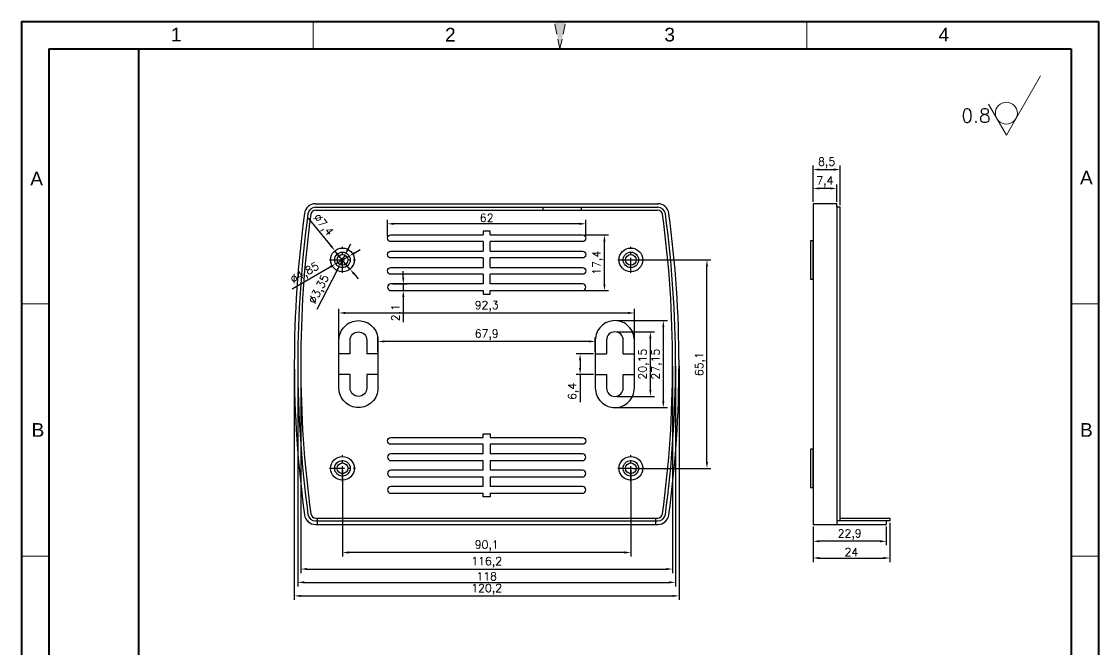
# Model space of a CAD drawing. Header units: millimetres. Extents: x 45769 to 46105, y -471 to 20.
# Drawn here: x 45768.6 to 46105.1, y -175.9 to 20.3 of the extents above; entities that cross this region are included whole.
import ezdxf
from ezdxf.enums import TextEntityAlignment as Align

# ---------------------------------------------------------------- set-up
doc = ezdxf.new("R2010")
doc.units = ezdxf.units.MM
for name, pattern in [('ACAD_ISO10W100', [18, 12, -3, 0, -3]), ('CENTER', [50.8, 31.75, -6.35, 6.35, -6.35]), ('HIDDEN2', [4.7625, 3.175, -1.5875])]:
    doc.linetypes.add(name, pattern=pattern)
for name, color, linetype, lineweight in [('dim', 82, 'Continuous', 9), ('图层1', 7, 'ACAD_ISO10W100', 15), ('图层4', 7, 'Continuous', 40), ('图层5', 7, 'HIDDEN2', 15), ('细实线', 3, 'Continuous', 18)]:
    doc.layers.add(name, color=color, linetype=linetype, lineweight=lineweight)
doc.layers.add('尺寸线', color=7, linetype='Continuous')
doc.styles.get("Standard").update_dxf_attribs({"font": 'txt', "bigfont": 'gbcbig.shx'})
doc.styles.add('样式 3', font='arial.ttf', dxfattribs={"height": 3.8})
doc.dimstyles.new('ISO-25', dxfattribs={"dimtxt": 2.5, "dimasz": 2.5, "dimexe": 1.25, "dimexo": 0.625, "dimtad": 1, "dimtxsty": 'Standard', "dimcen": 2.5, "dimadec": 0, "dimazin": 0, "dimtfac": 1, "dimtmove": 0, "dimatfit": 3, "dimfxl": 1, "dimarcsym": 0})

# ---------------------------------------------------------------- blocks, each defined once
blk = doc.blocks.new('*D3662')
at = {"layer": 'Defpoints', "color": 0, "transparency": 16777216}
for p in [(45868.9, -119.29), (45959, -119.29), (45868.9, -145.58)]:
    blk.add_point(p, dxfattribs=at)
at = {"layer": 'dim', "color": 0, "lineweight": -2, "transparency": 16777216}
for p, q in [((45868.9, -119.91), (45868.9, -146.83)), ((45959, -119.91), (45959, -146.83)), ((45957, -145.58), (45870.9, -145.58))]:
    blk.add_line(p, q, dxfattribs=at)
at = {"layer": 'dim', "color": 0, "transparency": 16777216}
for points in [[(45870.9, -145.24), (45870.9, -145.91), (45868.9, -145.58)], [(45957, -145.24), (45957, -145.91), (45959, -145.58)]]:
    blk.add_solid(points, dxfattribs=at)
at = {"layer": 'dim', "color": 0, "transparency": 16777216, "insert": (45913.95, -143.49), "char_height": 2.5, "attachment_point": 5}
blk.add_mtext('90,1', dxfattribs=at)
blk = doc.blocks.new('*D3663')
at = {"layer": 'Defpoints', "color": 0, "transparency": 16777216}
for p in [(45853.85, -86.74), (45974.05, -86.74), (45974.05, -159.13)]:
    blk.add_point(p, dxfattribs=at)
at = {"layer": 'dim', "color": 0, "lineweight": -2, "transparency": 16777216}
for p, q in [((45853.85, -87.36), (45853.85, -160.38)), ((45974.05, -87.36), (45974.05, -160.38)), ((45855.85, -159.13), (45972.05, -159.13))]:
    blk.add_line(p, q, dxfattribs=at)
at = {"layer": 'dim', "color": 0, "transparency": 16777216}
for points in [[(45855.85, -158.8), (45855.85, -159.46), (45853.85, -159.13)], [(45972.05, -158.8), (45972.05, -159.46), (45974.05, -159.13)]]:
    blk.add_solid(points, dxfattribs=at)
at = {"layer": 'dim', "color": 0, "transparency": 16777216, "insert": (45913.95, -157.05), "char_height": 2.5, "attachment_point": 5}
blk.add_mtext('120,2', dxfattribs=at)
blk = doc.blocks.new('*D3664')
at = {"layer": 'Defpoints', "color": 0, "transparency": 16777216}
for p in [(45854.95, -86.74), (45972.95, -86.74), (45972.95, -154.9)]:
    blk.add_point(p, dxfattribs=at)
at = {"layer": 'dim', "color": 0, "lineweight": -2, "transparency": 16777216}
for p, q in [((45854.95, -87.36), (45854.95, -156.15)), ((45972.95, -87.36), (45972.95, -156.15)), ((45856.95, -154.9), (45970.95, -154.9))]:
    blk.add_line(p, q, dxfattribs=at)
at = {"layer": 'dim', "color": 0, "transparency": 16777216}
for points in [[(45856.95, -154.57), (45856.95, -155.24), (45854.95, -154.9)], [(45970.95, -154.57), (45970.95, -155.24), (45972.95, -154.9)]]:
    blk.add_solid(points, dxfattribs=at)
at = {"layer": 'dim', "color": 0, "transparency": 16777216, "insert": (45913.95, -153.03), "char_height": 2.5, "attachment_point": 5}
blk.add_mtext('118', dxfattribs=at)
blk = doc.blocks.new('*D3665')
at = {"layer": 'Defpoints', "color": 0, "transparency": 16777216}
for p in [(45855.85, -86.74), (45972.05, -86.74), (45972.05, -150.74)]:
    blk.add_point(p, dxfattribs=at)
at = {"layer": 'dim', "color": 0, "lineweight": -2, "transparency": 16777216}
for p, q in [((45855.85, -87.36), (45855.85, -151.99)), ((45972.05, -87.36), (45972.05, -151.99)), ((45857.85, -150.74), (45970.05, -150.74))]:
    blk.add_line(p, q, dxfattribs=at)
at = {"layer": 'dim', "color": 0, "transparency": 16777216}
for points in [[(45857.85, -150.4), (45857.85, -151.07), (45855.85, -150.74)], [(45970.05, -150.4), (45970.05, -151.07), (45972.05, -150.74)]]:
    blk.add_solid(points, dxfattribs=at)
at = {"layer": 'dim', "color": 0, "transparency": 16777216, "insert": (45913.95, -148.65), "char_height": 2.5, "attachment_point": 5}
blk.add_mtext('116,2', dxfattribs=at)
blk = doc.blocks.new('*D3666')
at = {"layer": 'Defpoints', "color": 0, "transparency": 16777216}
for p in [(45959, -54.19), (45982.78, -54.19), (45959, -119.29)]:
    blk.add_point(p, dxfattribs=at)
at = {"layer": 'dim', "color": 0, "lineweight": -2, "transparency": 16777216}
for p, q in [((45959.63, -54.19), (45984.03, -54.19)), ((45982.78, -117.29), (45982.78, -56.19)), ((45959.63, -119.29), (45984.03, -119.29))]:
    blk.add_line(p, q, dxfattribs=at)
at = {"layer": 'dim', "color": 0, "transparency": 16777216}
for points in [[(45982.44, -56.19), (45983.11, -56.19), (45982.78, -54.19)], [(45982.44, -117.29), (45983.11, -117.29), (45982.78, -119.29)]]:
    blk.add_solid(points, dxfattribs=at)
at = {"layer": 'dim', "color": 0, "transparency": 16777216, "insert": (45980.69, -86.74), "char_height": 2.5, "attachment_point": 5, "rotation": 90}
blk.add_mtext('65,1', dxfattribs=at)
blk = doc.blocks.new('*D3667')
at = {"layer": 'Defpoints', "color": 0, "transparency": 16777216}
for p in [(45880, -79.66), (45880, -83.54), (45947.9, -83.54)]:
    blk.add_point(p, dxfattribs=at)
at = {"layer": 'dim', "color": 0, "lineweight": -2, "transparency": 16777216}
for p, q in [((45880, -82.91), (45880, -78.41)), ((45945.9, -79.66), (45882, -79.66)), ((45947.9, -82.91), (45947.9, -78.41))]:
    blk.add_line(p, q, dxfattribs=at)
at = {"layer": 'dim', "color": 0, "transparency": 16777216}
for points in [[(45882, -79.32), (45882, -79.99), (45880, -79.66)], [(45945.9, -79.32), (45945.9, -79.99), (45947.9, -79.66)]]:
    blk.add_solid(points, dxfattribs=at)
at = {"layer": 'dim', "color": 0, "transparency": 16777216, "insert": (45913.95, -77.57), "char_height": 2.5, "attachment_point": 5}
blk.add_mtext('67,9', dxfattribs=at)
blk = doc.blocks.new('*D3668')
at = {"layer": 'Defpoints', "color": 0, "transparency": 16777216}
for p in [(45960.1, -70.76), (45867.8, -83.54), (45960.1, -83.54)]:
    blk.add_point(p, dxfattribs=at)
at = {"layer": 'dim', "color": 0, "lineweight": -2, "transparency": 16777216}
for p, q in [((45867.8, -82.91), (45867.8, -69.51)), ((45960.1, -82.91), (45960.1, -69.51)), ((45869.8, -70.76), (45958.1, -70.76))]:
    blk.add_line(p, q, dxfattribs=at)
at = {"layer": 'dim', "color": 0, "transparency": 16777216}
for points in [[(45869.8, -70.43), (45869.8, -71.1), (45867.8, -70.76)], [(45958.1, -70.43), (45958.1, -71.1), (45960.1, -70.76)]]:
    blk.add_solid(points, dxfattribs=at)
at = {"layer": 'dim', "color": 0, "transparency": 16777216, "insert": (45913.95, -68.68), "char_height": 2.5, "attachment_point": 5}
blk.add_mtext('92,3', dxfattribs=at)
blk = doc.blocks.new('*D3669')
at = {"layer": 'Defpoints', "color": 0, "transparency": 16777216}
for p in [(45954, -73.16), (45969.15, -73.16), (45954, -100.31)]:
    blk.add_point(p, dxfattribs=at)
at = {"layer": 'dim', "color": 0, "lineweight": -2, "transparency": 16777216}
for p, q in [((45954.63, -73.16), (45970.4, -73.16)), ((45969.15, -98.31), (45969.15, -75.16)), ((45954.63, -100.31), (45970.4, -100.31))]:
    blk.add_line(p, q, dxfattribs=at)
at = {"layer": 'dim', "color": 0, "transparency": 16777216}
for points in [[(45968.82, -75.16), (45969.49, -75.16), (45969.15, -73.16)], [(45968.82, -98.31), (45969.49, -98.31), (45969.15, -100.31)]]:
    blk.add_solid(points, dxfattribs=at)
at = {"layer": 'dim', "color": 0, "transparency": 16777216, "insert": (45967.07, -86.74), "char_height": 2.5, "attachment_point": 5, "rotation": 90}
blk.add_mtext('27,15', dxfattribs=at)
blk = doc.blocks.new('*D3670')
at = {"layer": 'Defpoints', "color": 0, "transparency": 16777216}
for p in [(45954, -76.66), (45965.1, -76.66), (45954, -96.81)]:
    blk.add_point(p, dxfattribs=at)
at = {"layer": 'dim', "color": 0, "lineweight": -2, "transparency": 16777216}
for p, q in [((45954.63, -76.66), (45966.35, -76.66)), ((45965.1, -94.81), (45965.1, -78.66)), ((45954.63, -96.81), (45966.35, -96.81))]:
    blk.add_line(p, q, dxfattribs=at)
at = {"layer": 'dim', "color": 0, "transparency": 16777216}
for points in [[(45964.77, -78.66), (45965.44, -78.66), (45965.1, -76.66)], [(45964.77, -94.81), (45965.44, -94.81), (45965.1, -96.81)]]:
    blk.add_solid(points, dxfattribs=at)
at = {"layer": 'dim', "color": 0, "transparency": 16777216, "insert": (45963.02, -86.74), "char_height": 2.5, "attachment_point": 5, "rotation": 90}
blk.add_mtext('20,15', dxfattribs=at)
blk = doc.blocks.new('*D3671')
at = {"layer": 'Defpoints', "color": 0, "transparency": 16777216}
for p in [(45947.9, -83.54), (45943.14, -89.94), (45947.9, -89.94)]:
    blk.add_point(p, dxfattribs=at)
at = {"layer": 'dim', "color": 0, "lineweight": -2, "transparency": 16777216}
for p, q in [((45947.28, -83.54), (45941.89, -83.54)), ((45943.14, -85.54), (45943.14, -87.94)), ((45947.28, -89.94), (45941.89, -89.94)), ((45943.14, -89.94), (45943.14, -98.6))]:
    blk.add_line(p, q, dxfattribs=at)
at = {"layer": 'dim', "color": 0, "transparency": 16777216}
for points in [[(45942.81, -85.54), (45943.47, -85.54), (45943.14, -83.54)], [(45942.81, -87.94), (45943.47, -87.94), (45943.14, -89.94)]]:
    blk.add_solid(points, dxfattribs=at)
at = {"layer": 'dim', "color": 0, "transparency": 16777216, "insert": (45941.06, -95.27), "char_height": 2.5, "attachment_point": 5, "rotation": 90}
blk.add_mtext('6,4', dxfattribs=at)
blk = doc.blocks.new('*D3672')
at = {"layer": 'Defpoints', "color": 0, "transparency": 16777216}
for p in [(45943.9, -46.39), (45950.75, -46.39), (45943.9, -63.79)]:
    blk.add_point(p, dxfattribs=at)
at = {"layer": 'dim', "color": 0, "lineweight": -2, "transparency": 16777216}
for p, q in [((45944.53, -46.39), (45952, -46.39)), ((45950.75, -61.79), (45950.75, -48.39)), ((45944.53, -63.79), (45952, -63.79))]:
    blk.add_line(p, q, dxfattribs=at)
at = {"layer": 'dim', "color": 0, "transparency": 16777216}
for points in [[(45950.42, -48.39), (45951.09, -48.39), (45950.75, -46.39)], [(45950.42, -61.79), (45951.09, -61.79), (45950.75, -63.79)]]:
    blk.add_solid(points, dxfattribs=at)
at = {"layer": 'dim', "color": 0, "transparency": 16777216, "insert": (45948.67, -55.09), "char_height": 2.5, "attachment_point": 5, "rotation": 90}
blk.add_mtext('17,4', dxfattribs=at)
blk = doc.blocks.new('*D3673')
at = {"layer": 'Defpoints', "color": 0, "transparency": 16777216}
for p in [(45882.95, -42.92), (45882.95, -47.44), (45944.95, -47.44)]:
    blk.add_point(p, dxfattribs=at)
at = {"layer": 'dim', "color": 0, "lineweight": -2, "transparency": 16777216}
for p, q in [((45882.95, -46.81), (45882.95, -41.67)), ((45942.95, -42.92), (45884.95, -42.92)), ((45944.95, -46.81), (45944.95, -41.67))]:
    blk.add_line(p, q, dxfattribs=at)
at = {"layer": 'dim', "color": 0, "transparency": 16777216}
for points in [[(45884.95, -42.59), (45884.95, -43.25), (45882.95, -42.92)], [(45942.95, -42.59), (45942.95, -43.25), (45944.95, -42.92)]]:
    blk.add_solid(points, dxfattribs=at)
at = {"layer": 'dim', "color": 0, "transparency": 16777216, "insert": (45913.95, -41.05), "char_height": 2.5, "attachment_point": 5}
blk.add_mtext('62', dxfattribs=at)
blk = doc.blocks.new('*D3674')
at = {"layer": 'Defpoints', "color": 0, "transparency": 16777216}
for p in [(45866.55, -51.33), (45871.25, -57.04)]:
    blk.add_point(p, dxfattribs=at)
at = {"layer": 'dim', "color": 0, "lineweight": -2, "transparency": 16777216}
for p, q in [((45858.19, -41.15), (45865.28, -49.78)), ((45871.25, -57.04), (45866.55, -51.33)), ((45872.52, -58.59), (45873.79, -60.13))]:
    blk.add_line(p, q, dxfattribs=at)
at = {"layer": 'dim', "color": 0, "transparency": 16777216}
for points in [[(45865.54, -49.57), (45865.02, -49.99), (45866.55, -51.33)], [(45872.78, -58.38), (45872.26, -58.8), (45871.25, -57.04)]]:
    blk.add_solid(points, dxfattribs=at)
at = {"layer": 'dim', "color": 0, "transparency": 16777216, "insert": (45862.71, -43.37), "char_height": 2.5, "attachment_point": 5, "rotation": 309.4113}
blk.add_mtext('∅7,4', dxfattribs=at)
blk = doc.blocks.new('*D3675')
at = {"layer": 'Defpoints', "color": 0, "transparency": 16777216}
for p in [(45871, -52.98), (45866.8, -55.39)]:
    blk.add_point(p, dxfattribs=at)
at = {"layer": 'dim', "color": 0, "lineweight": -2, "transparency": 16777216}
for p, q in [((45871, -52.98), (45866.8, -55.39)), ((45872.74, -51.98), (45874.47, -50.99)), ((45853.21, -63.19), (45865.06, -56.39))]:
    blk.add_line(p, q, dxfattribs=at)
at = {"layer": 'dim', "color": 0, "transparency": 16777216}
for points in [[(45872.57, -51.69), (45872.9, -52.27), (45871, -52.98)], [(45864.9, -56.1), (45865.23, -56.68), (45866.8, -55.39)]]:
    blk.add_solid(points, dxfattribs=at)
at = {"layer": 'dim', "color": 0, "transparency": 16777216, "insert": (45857.23, -58.48), "char_height": 2.5, "attachment_point": 5, "rotation": 29.8465}
blk.add_mtext('∅4,85', dxfattribs=at)
blk = doc.blocks.new('*D3676')
at = {"layer": 'Defpoints', "color": 0, "transparency": 16777216}
for p in [(45869.67, -52.7), (45868.13, -55.68)]:
    blk.add_point(p, dxfattribs=at)
at = {"layer": 'dim', "color": 0, "lineweight": -2, "transparency": 16777216}
for p, q in [((45870.58, -50.92), (45871.49, -49.14)), ((45869.67, -52.7), (45868.13, -55.68)), ((45860.97, -69.61), (45867.22, -57.45))]:
    blk.add_line(p, q, dxfattribs=at)
at = {"layer": 'dim', "color": 0, "transparency": 16777216}
for points in [[(45870.28, -50.76), (45870.88, -51.07), (45869.67, -52.7)], [(45866.92, -57.3), (45867.52, -57.61), (45868.13, -55.68)]]:
    blk.add_solid(points, dxfattribs=at)
at = {"layer": 'dim', "color": 0, "transparency": 16777216, "insert": (45861.78, -63.47), "char_height": 2.5, "attachment_point": 5, "rotation": 62.7897}
blk.add_mtext('∅3,35', dxfattribs=at)
blk = doc.blocks.new('*D3677')
at = {"layer": 'Defpoints', "color": 0, "transparency": 16777216}
for p in [(45884, -61.69), (45884, -63.79), (45887.9, -63.79)]:
    blk.add_point(p, dxfattribs=at)
at = {"layer": 'dim', "color": 0, "lineweight": -2, "transparency": 16777216}
for p, q in [((45887.9, -59.69), (45887.9, -57.69)), ((45884.63, -61.69), (45889.15, -61.69)), ((45884.63, -63.79), (45889.15, -63.79)), ((45887.9, -61.69), (45887.9, -63.79)), ((45887.9, -65.79), (45887.9, -73.62))]:
    blk.add_line(p, q, dxfattribs=at)
at = {"layer": 'dim', "color": 0, "transparency": 16777216}
for points in [[(45887.57, -59.69), (45888.24, -59.69), (45887.9, -61.69)], [(45887.57, -65.79), (45888.24, -65.79), (45887.9, -63.79)]]:
    blk.add_solid(points, dxfattribs=at)
at = {"layer": 'dim', "color": 0, "transparency": 16777216, "insert": (45885.82, -70.7), "char_height": 2.5, "attachment_point": 5, "rotation": 90}
blk.add_mtext('2,1', dxfattribs=at)
blk = doc.blocks.new('*D3678')
at = {"layer": 'Defpoints', "color": 0, "transparency": 16777216}
for p in [(46015.92, -31.87), (46015.92, -36.64), (46023.32, -36.64)]:
    blk.add_point(p, dxfattribs=at)
at = {"layer": 'dim', "color": 0, "lineweight": -2, "transparency": 16777216}
for p, q in [((46015.92, -36.01), (46015.92, -30.62)), ((46021.32, -31.87), (46017.92, -31.87)), ((46023.32, -36.01), (46023.32, -30.62))]:
    blk.add_line(p, q, dxfattribs=at)
at = {"layer": 'dim', "color": 0, "transparency": 16777216}
for points in [[(46017.92, -31.54), (46017.92, -32.21), (46015.92, -31.87)], [(46021.32, -31.54), (46021.32, -32.21), (46023.32, -31.87)]]:
    blk.add_solid(points, dxfattribs=at)
at = {"layer": 'dim', "color": 0, "transparency": 16777216, "insert": (46019.62, -29.79), "char_height": 2.5, "attachment_point": 5}
blk.add_mtext('7,4', dxfattribs=at)
blk = doc.blocks.new('*D3679')
at = {"layer": 'Defpoints', "color": 0, "transparency": 16777216}
for p in [(46024.42, -25.98), (46015.92, -36.64), (46024.42, -37.74)]:
    blk.add_point(p, dxfattribs=at)
at = {"layer": 'dim', "color": 0, "lineweight": -2, "transparency": 16777216}
for p, q in [((46015.92, -36.01), (46015.92, -24.73)), ((46017.92, -25.98), (46022.42, -25.98)), ((46024.42, -37.11), (46024.42, -24.73))]:
    blk.add_line(p, q, dxfattribs=at)
at = {"layer": 'dim', "color": 0, "transparency": 16777216}
for points in [[(46017.92, -25.64), (46017.92, -26.31), (46015.92, -25.98)], [(46022.42, -25.64), (46022.42, -26.31), (46024.42, -25.98)]]:
    blk.add_solid(points, dxfattribs=at)
at = {"layer": 'dim', "color": 0, "transparency": 16777216, "insert": (46020.17, -23.89), "char_height": 2.5, "attachment_point": 5}
blk.add_mtext('8,5', dxfattribs=at)
blk = doc.blocks.new('*D3680')
at = {"layer": 'Defpoints', "color": 0, "transparency": 16777216}
for p in [(46015.92, -136.84), (46038.82, -136.84), (46015.92, -142.07)]:
    blk.add_point(p, dxfattribs=at)
at = {"layer": 'dim', "color": 0, "lineweight": -2, "transparency": 16777216}
for p, q in [((46015.92, -137.46), (46015.92, -143.32)), ((46038.82, -137.46), (46038.82, -143.32)), ((46036.82, -142.07), (46017.92, -142.07))]:
    blk.add_line(p, q, dxfattribs=at)
at = {"layer": 'dim', "color": 0, "transparency": 16777216}
for points in [[(46017.92, -141.73), (46017.92, -142.4), (46015.92, -142.07)], [(46036.82, -141.73), (46036.82, -142.4), (46038.82, -142.07)]]:
    blk.add_solid(points, dxfattribs=at)
at = {"layer": 'dim', "color": 0, "transparency": 16777216, "insert": (46027.37, -139.98), "char_height": 2.5, "attachment_point": 5}
blk.add_mtext('22,9', dxfattribs=at)
blk = doc.blocks.new('*D3681')
at = {"layer": 'Defpoints', "color": 0, "transparency": 16777216}
for p in [(46015.92, -136.84), (46039.92, -135.74), (46039.92, -147.3)]:
    blk.add_point(p, dxfattribs=at)
at = {"layer": 'dim', "color": 0, "lineweight": -2, "transparency": 16777216}
for p, q in [((46015.92, -137.46), (46015.92, -148.55)), ((46039.92, -136.36), (46039.92, -148.55)), ((46017.92, -147.3), (46037.92, -147.3))]:
    blk.add_line(p, q, dxfattribs=at)
at = {"layer": 'dim', "color": 0, "transparency": 16777216}
for points in [[(46017.92, -146.96), (46017.92, -147.63), (46015.92, -147.3)], [(46037.92, -146.96), (46037.92, -147.63), (46039.92, -147.3)]]:
    blk.add_solid(points, dxfattribs=at)
at = {"layer": 'dim', "color": 0, "transparency": 16777216, "insert": (46027.92, -145.42), "char_height": 2.5, "attachment_point": 5}
blk.add_mtext('24', dxfattribs=at)

msp = doc.modelspace()

# ---------------------------------------------------------------- hatches: boundary and pattern name
at = {"layer": '图层5'}
msp.add_hatch(color=0, dxfattribs=at).paths.add_polyline_path([(45936.864, 11.688), (45935.101, 20.254), (45938.627, 20.254)])

# ---------------------------------------------------------------- linework, layer by layer
for p, q in [((45860.494, -36.635), (45967.406, -36.635)), ((46015.915, -36.635), (46015.915, -136.835)), ((46023.315, -36.635), (46015.915, -36.635)), ((46023.315, -37.735), (46023.315, -36.635)), ((45860.494, -37.735), (45967.406, -37.735)), ((45860.494, -38.635), (45967.406, -38.635)), ((45931.584, -38.635), (45931.584, -37.735)), ((45943.584, -38.635), (45943.584, -37.735)), ((46024.415, -37.735), (46023.315, -37.735)), ((46023.315, -37.735), (46023.315, -136.835)), ((46024.415, -135.735), (46024.415, -37.735)), ((45871.3, -83.535), (45867.8, -83.535)), ((45880, -83.535), (45876.5, -83.535)), ((45947.9, -83.535), (45951.4, -83.535)), ((45956.6, -83.535), (45960.1, -83.535)), ((45871.3, -89.935), (45867.8, -89.935)), ((45880, -89.935), (45876.5, -89.935)), ((45947.9, -89.935), (45951.4, -89.935)), ((45956.6, -89.935), (45960.1, -89.935)), ((45860.494, -134.835), (45967.406, -134.835)), ((45860.494, -135.735), (45967.406, -135.735)), ((45860.494, -136.835), (45967.406, -136.835)), ((45861.05, -136.835), (45861.05, -134.835)), ((45966.85, -136.835), (45966.85, -134.835)), ((46015.915, -136.835), (46024.415, -136.835)), ((46015.915, -136.835), (46038.815, -136.835)), ((46038.815, -135.735), (46023.315, -135.735)), ((46024.415, -134.835), (46039.915, -134.835)), ((46039.915, -135.735), (46038.815, -135.735)), ((46038.815, -135.735), (46038.815, -136.835)), ((46039.915, -134.835), (46039.915, -135.735))]:
    msp.add_line(p, q)
at = {"color": 1, "linetype": 'CENTER', "ltscale": 0.148}
for p, q in [((45868.9, -58.255), (45868.9, -50.115)), ((45959, -58.255), (45959, -50.115)), ((45864.83, -54.185), (45872.97, -54.185)), ((45954.93, -54.185), (45963.07, -54.185)), ((45868.9, -123.355), (45868.9, -115.215)), ((45959, -123.355), (45959, -115.215)), ((45864.83, -119.285), (45872.97, -119.285)), ((45954.93, -119.285), (45963.07, -119.285))]:
    msp.add_line(p, q, dxfattribs=at)
for points in [[(45912.9, -48.485), (45884, -48.485, -0.4142136), (45882.95, -47.435), (45882.95, -47.435, -0.4142136), (45884, -46.385), (45912.9, -46.385)], [(45915, -46.385), (45943.9, -46.385, -0.4142136), (45944.95, -47.435), (45944.95, -47.435, -0.4142136), (45943.9, -48.485), (45915, -48.485)], [(45912.9, -53.585), (45884, -53.585, -0.4142136), (45882.95, -52.535), (45882.95, -52.535, -0.4142136), (45884, -51.485), (45912.9, -51.485)], [(45915, -51.485), (45943.9, -51.485, -0.4142136), (45944.95, -52.535), (45944.95, -52.535, -0.4142136), (45943.9, -53.585), (45915, -53.585)], [(45912.9, -58.685), (45884, -58.685, -0.4142136), (45882.95, -57.635), (45882.95, -57.635, -0.4142136), (45884, -56.585), (45912.9, -56.585)], [(45915, -56.585), (45943.9, -56.585, -0.4142136), (45944.95, -57.635), (45944.95, -57.635, -0.4142136), (45943.9, -58.685), (45915, -58.685)], [(45912.9, -61.685), (45884, -61.685, 0.4142136), (45882.95, -62.735), (45882.95, -62.735, 0.4142136), (45884, -63.785), (45912.9, -63.785)], [(45915, -63.785), (45943.9, -63.785, 0.4142136), (45944.95, -62.735), (45944.95, -62.735, 0.4142136), (45943.9, -61.685), (45915, -61.685)], [(45871.3, -83.535), (45871.3, -79.26, -0.4142136), (45873.9, -76.66, -0.4142136), (45876.5, -79.26), (45876.5, -83.535)], [(45956.6, -83.535), (45956.6, -79.26, 0.4142136), (45954, -76.66, 0.4142136), (45951.4, -79.26), (45951.4, -83.535)], [(45876.5, -89.935), (45876.5, -94.21, -0.4142136), (45873.9, -96.81, -0.4142136), (45871.3, -94.21), (45871.3, -89.935)], [(45951.4, -89.935), (45951.4, -94.21, 0.4142136), (45954, -96.81, 0.4142136), (45956.6, -94.21), (45956.6, -89.935)], [(45912.9, -111.785), (45884, -111.785, -0.4142136), (45882.95, -110.735), (45882.95, -110.735, -0.4142136), (45884, -109.685), (45912.9, -109.685)], [(45915, -109.685), (45943.9, -109.685, -0.4142136), (45944.95, -110.735), (45944.95, -110.735, -0.4142136), (45943.9, -111.785), (45915, -111.785)], [(45912.9, -114.785), (45884, -114.785, 0.4142136), (45882.95, -115.835), (45882.95, -115.835, 0.4142136), (45884, -116.885), (45912.9, -116.885)], [(45915, -116.885), (45943.9, -116.885, 0.4142136), (45944.95, -115.835), (45944.95, -115.835, 0.4142136), (45943.9, -114.785), (45915, -114.785)], [(45912.9, -119.885), (45884, -119.885, 0.4142136), (45882.95, -120.935), (45882.95, -120.935, 0.4142136), (45884, -121.985), (45912.9, -121.985)], [(45915, -121.985), (45943.9, -121.985, 0.4142136), (45944.95, -120.935), (45944.95, -120.935, 0.4142136), (45943.9, -119.885), (45915, -119.885)], [(45912.9, -124.985), (45884, -124.985, 0.4142136), (45882.95, -126.035), (45882.95, -126.035, 0.4142136), (45884, -127.085), (45912.9, -127.085)], [(45915, -127.085), (45943.9, -127.085, 0.4142136), (45944.95, -126.035), (45944.95, -126.035, 0.4142136), (45943.9, -124.985), (45915, -124.985)]]:
    msp.add_lwpolyline(points, format="xyb")
for points in [[(45915, -46.385), (45915, -45.235), (45912.9, -45.235), (45912.9, -46.385)], [(45912.9, -48.485), (45912.9, -51.485)], [(45915, -51.485), (45915, -48.485)], [(45912.9, -53.585), (45912.9, -56.585)], [(45915, -56.585), (45915, -53.585)], [(45912.9, -58.685), (45912.9, -61.685)], [(45915, -61.685), (45915, -58.685)], [(45912.9, -63.785), (45912.9, -64.935), (45915, -64.935), (45915, -63.785)], [(45912.9, -109.685), (45912.9, -108.535), (45915, -108.535), (45915, -109.685)], [(45912.9, -114.785), (45912.9, -111.785)], [(45915, -111.785), (45915, -114.785)], [(45912.9, -119.885), (45912.9, -116.885)], [(45915, -116.885), (45915, -119.885)], [(45912.9, -124.985), (45912.9, -121.985)], [(45915, -121.985), (45915, -124.985)], [(45915, -127.085), (45915, -128.235), (45912.9, -128.235), (45912.9, -127.085)]]:
    msp.add_lwpolyline(points)
for points in [[(46015.915, -60.185), (46015.915, -48.185), (46015.115, -48.185), (46015.115, -60.185)], [(46015.915, -125.285), (46015.915, -113.285), (46015.115, -113.285), (46015.115, -125.285)]]:
    msp.add_lwpolyline(points, close=True)
for points in [[(45867.8, -94.21), (45867.8, -79.26, -0.4142136), (45873.9, -73.16), (45873.9, -73.16, -0.4142136), (45880, -79.26), (45880, -94.21, -0.4142136), (45873.9, -100.31), (45873.9, -100.31, -0.4142136)], [(45960.1, -94.21), (45960.1, -79.26, 0.4142136), (45954, -73.16), (45954, -73.16, 0.4142136), (45947.9, -79.26), (45947.9, -94.21, 0.4142136), (45954, -100.31), (45954, -100.31, 0.4142136)]]:
    msp.add_lwpolyline(points, format="xyb", close=True)
for centre, radius in [((45868.9, -54.185), 3.7), ((45868.9, -54.185), 2.425), ((45868.9, -54.185), 1.675), ((45959, -54.185), 3.7), ((45959, -54.185), 2.425), ((45959, -54.185), 1.675), ((45868.9, -119.285), 3.7), ((45868.9, -119.285), 2.425), ((45868.9, -119.285), 1.675), ((45959, -119.285), 3.7), ((45959, -119.285), 2.425), ((45959, -119.285), 1.675)]:
    msp.add_circle(centre, radius)
for centre, radius, start, end in [((45860.494, -40.135), 3.5, 90, 172.28025), ((45967.406, -40.135), 3.5, 7.71975, 90), ((46204.263, -86.735), 350.413, 172.28025, 187.71975), ((46204.263, -86.735), 349.313, 172.28025, 187.71975), ((46204.263, -86.735), 348.413, 172.28025, 187.71975), ((45860.494, -40.135), 2.4, 90, 172.28025), ((45860.494, -40.135), 1.5, 90, 172.28025), ((45967.406, -40.135), 2.4, 7.71975, 90), ((45967.406, -40.135), 1.5, 7.71975, 90), ((45623.638, -86.735), 348.413, 352.28025, 7.71975), ((45623.638, -86.735), 349.313, 352.28025, 7.71975), ((45623.638, -86.735), 350.413, 352.28025, 7.71975), ((45860.494, -133.335), 3.5, 187.71975, 270), ((45860.494, -133.335), 2.4, 187.71975, 270), ((45860.494, -133.335), 1.5, 187.71975, 270), ((45967.406, -133.335), 1.5, 270, 352.28025), ((45967.406, -133.335), 2.4, 270, 352.28025), ((45967.406, -133.335), 3.5, 270, 352.28025)]:
    msp.add_arc(centre, radius, start, end)
at = {"layer": '图层1', "color": 0}
for p, q in [((45859.77, 11.688), (45859.77, 20.254)), ((46013.959, 11.688), (46013.959, 20.254)), ((45777.193, -67.89), (45768.627, -67.89)), ((46105.101, -67.89), (46096.535, -67.89)), ((45777.193, -146.698), (45768.627, -146.698)), ((46105.101, -146.698), (46096.535, -146.698))]:
    msp.add_line(p, q, dxfattribs=at)
at = {"layer": '图层4', "color": 0}
msp.add_line((45805.309, -462.699), (45805.309, 11.688), dxfattribs=at)
at = {"layer": '图层5', "color": 0}
for q in [(45935.101, 20.254), (45938.627, 20.254)]:
    msp.add_line((45936.864, 11.688), q, dxfattribs=at)
at = {"layer": '尺寸线', "color": 0, "lineweight": 40}
for p, q in [((45768.627, 20.254), (46105.101, 20.254)), ((45768.627, 20.254), (45768.627, -471.265)), ((46105.101, 20.254), (46105.101, -471.265)), ((45777.193, 11.688), (46096.535, 11.688)), ((45777.193, 11.688), (45777.193, -462.699)), ((46096.535, 11.688), (46096.535, -462.699))]:
    msp.add_line(p, q, dxfattribs=at)
at = {"layer": '细实线', "color": 0}
for p, q in [((46076.336, -15.211), (46087.043, 3.334)), ((46070.759, -5.553), (46076.336, -15.211))]:
    msp.add_line(p, q, dxfattribs=at)
msp.add_circle((46076.336, -8.358), 3.426, dxfattribs=at)

# ---------------------------------------------------------------- texts
at = {"layer": '图层1', "color": 0, "style": '样式 3'}
for p in [(45773.752, -107.294), (46101.327, -107.294)]:
    msp.add_text('B', height=4.283, dxfattribs=at).set_placement(p, align=Align.MIDDLE)
at = {"layer": '图层5', "color": 0, "style": '样式 3'}
for s, p in [('1', (45816.94, 16.179)), ('2', (45902.6, 16.179)), ('3', (45971.128, 16.179)), ('4', (46056.789, 16.179)), ('A', (45773.336, -28.799)), ('A', (46101.327, -28.486))]:
    msp.add_text(s, height=4.283, dxfattribs=at).set_placement(p, align=Align.MIDDLE)
at = {"layer": '细实线', "color": 0, "insert": (46062.252, -6.988), "char_height": 4.283, "width": 15.99044, "attachment_point": 1}
msp.add_mtext('0.8', dxfattribs=at)

# ---------------------------------------------------------------- dimensions: what is measured, and where the dimension line sits
at = {"layer": 'dim'}
for base, p1, p2, picture, middle in [((46024.415, -25.975), (46015.915, -36.635), (46024.415, -37.735), '*D3679', (46020.165, -23.892)), ((46015.915, -31.874), (46023.315, -36.635), (46015.915, -36.635), '*D3678', (46019.615, -29.79)), ((45882.95, -42.921), (45944.95, -47.435), (45882.95, -47.435), '*D3673', (45913.95, -41.046)), ((45960.1, -70.765), (45867.8, -83.535), (45960.1, -83.535), '*D3668', (45913.95, -68.682)), ((45880, -79.657), (45947.9, -83.535), (45880, -83.535), '*D3667', (45913.95, -77.574)), ((45974.05, -159.131), (45853.85, -86.735), (45974.05, -86.735), '*D3663', (45913.95, -157.048)), ((45972.95, -154.902), (45854.95, -86.735), (45972.95, -86.735), '*D3664', (45913.95, -153.027)), ((45972.05, -150.737), (45855.85, -86.735), (45972.05, -86.735), '*D3665', (45913.95, -148.654)), ((45868.9, -145.576), (45959, -119.285), (45868.9, -119.285), '*D3662', (45913.95, -143.493)), ((46039.915, -147.295), (46015.915, -136.835), (46039.915, -135.735), '*D3681', (46027.915, -145.42)), ((46015.915, -142.066), (46038.815, -136.835), (46015.915, -136.835), '*D3680', (46027.365, -139.983))]:
    dim = msp.add_linear_dim(base=base, p1=p1, p2=p2, dimstyle='ISO-25', override={"dimasz": 2}, dxfattribs=at)
    dim.commit()
    dim.dimension.update_dxf_attribs({"geometry": picture, "text_midpoint": middle})
for p1, p2, picture, middle in [((45871.249, -57.044), (45866.551, -51.327), '*D3674', (45862.711, -43.372)), ((45869.666, -52.696), (45868.134, -55.675), '*D3676', (45861.785, -63.468)), ((45871.003, -52.979), (45866.797, -55.392), '*D3675', (45857.231, -58.479))]:
    dim = msp.add_diameter_dim_2p(p1=p1, p2=p2, dimstyle='ISO-25', override={"dimasz": 2}, dxfattribs=at)
    dim.commit()
    dim.dimension.update_dxf_attribs({"geometry": picture, "text_midpoint": middle})
for base, p1, p2, picture, middle in [((45950.754, -46.385), (45943.9, -63.785), (45943.9, -46.385), '*D3672', (45948.671, -55.085)), ((45982.776, -54.185), (45959, -119.285), (45959, -54.185), '*D3666', (45980.693, -86.735)), ((45887.904, -63.785), (45884, -61.685), (45884, -63.785), '*D3677', (45885.821, -70.702)), ((45969.153, -73.16), (45954, -100.31), (45954, -73.16), '*D3669', (45967.07, -86.735)), ((45965.104, -76.66), (45954, -96.81), (45954, -76.66), '*D3670', (45963.021, -86.735)), ((45943.141, -89.935), (45947.9, -83.535), (45947.9, -89.935), '*D3671', (45941.057, -95.269))]:
    dim = msp.add_linear_dim(base=base, p1=p1, p2=p2, angle=90, dimstyle='ISO-25', override={"dimasz": 2}, dxfattribs=at)
    dim.commit()
    dim.dimension.update_dxf_attribs({"geometry": picture, "text_midpoint": middle})

doc.saveas('drawing.dxf')
